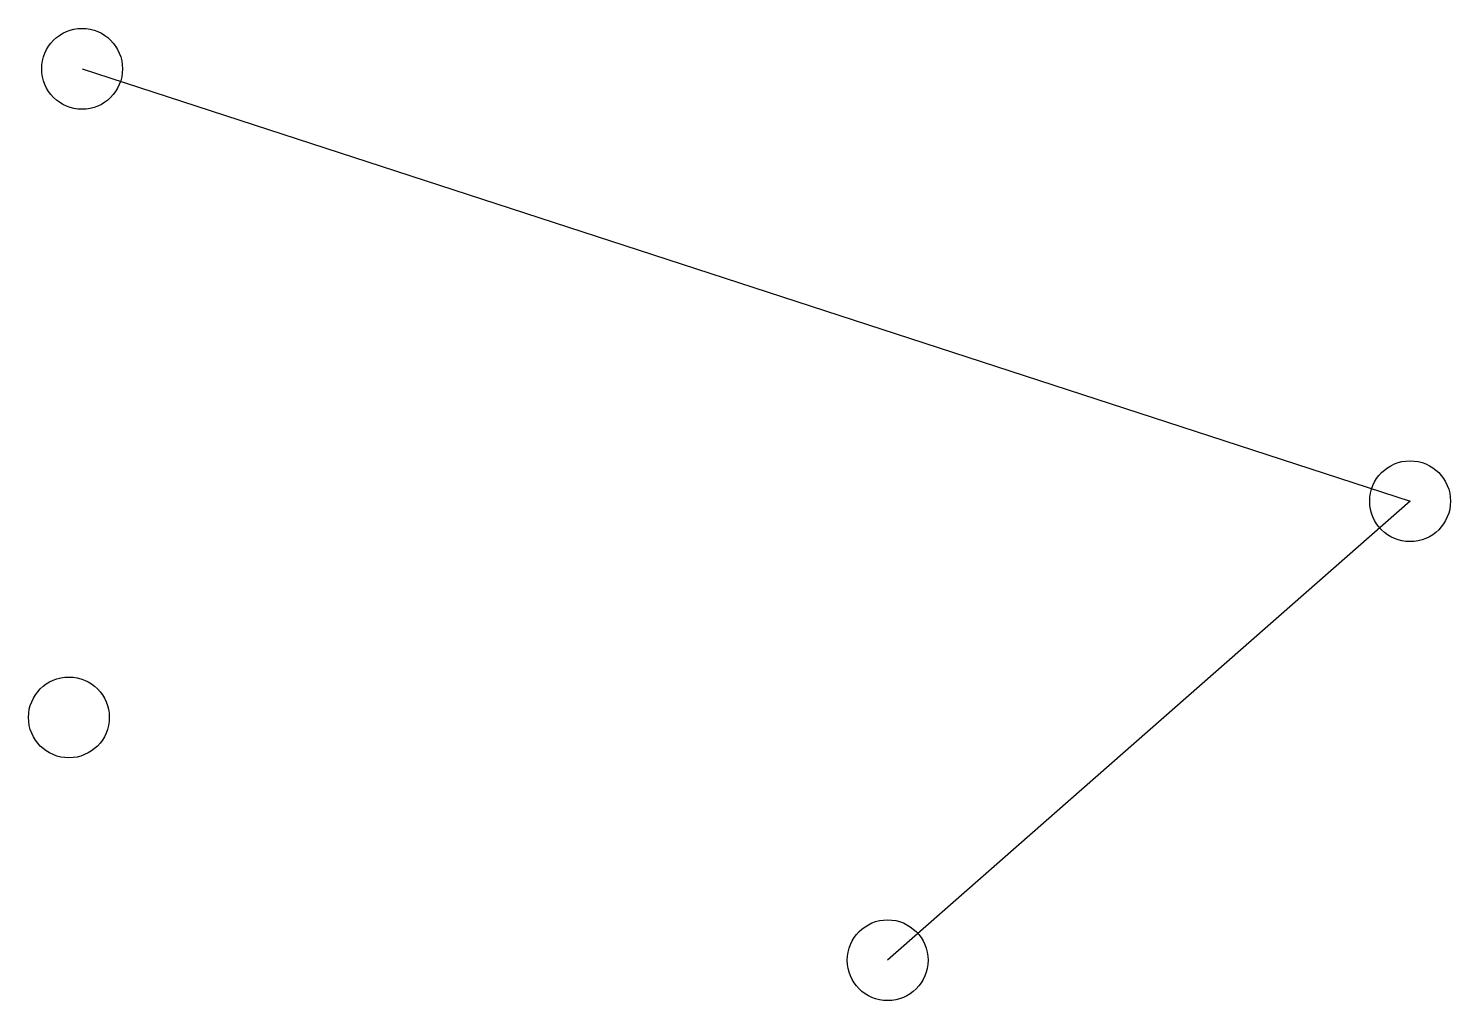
# Model space of a CAD drawing. Header units: millimetres. Extents: x 1452 to 2508, y 1143 to 1865.
import ezdxf

# ---------------------------------------------------------------- set-up
doc = ezdxf.new("R2010")
doc.units = ezdxf.units.MM

msp = doc.modelspace()

# ---------------------------------------------------------------- linework, layer by layer
for p, q in [((1491.8, 1835.3), (2478, 1514.2)), ((2478, 1514.2), (2090, 1173.3))]:
    msp.add_line(p, q)
for centre in [(1491.8, 1835.3), (2478, 1514.2), (1482, 1353.6), (2090, 1173.3)]:
    msp.add_circle(centre, 30)

doc.saveas('drawing.dxf')
